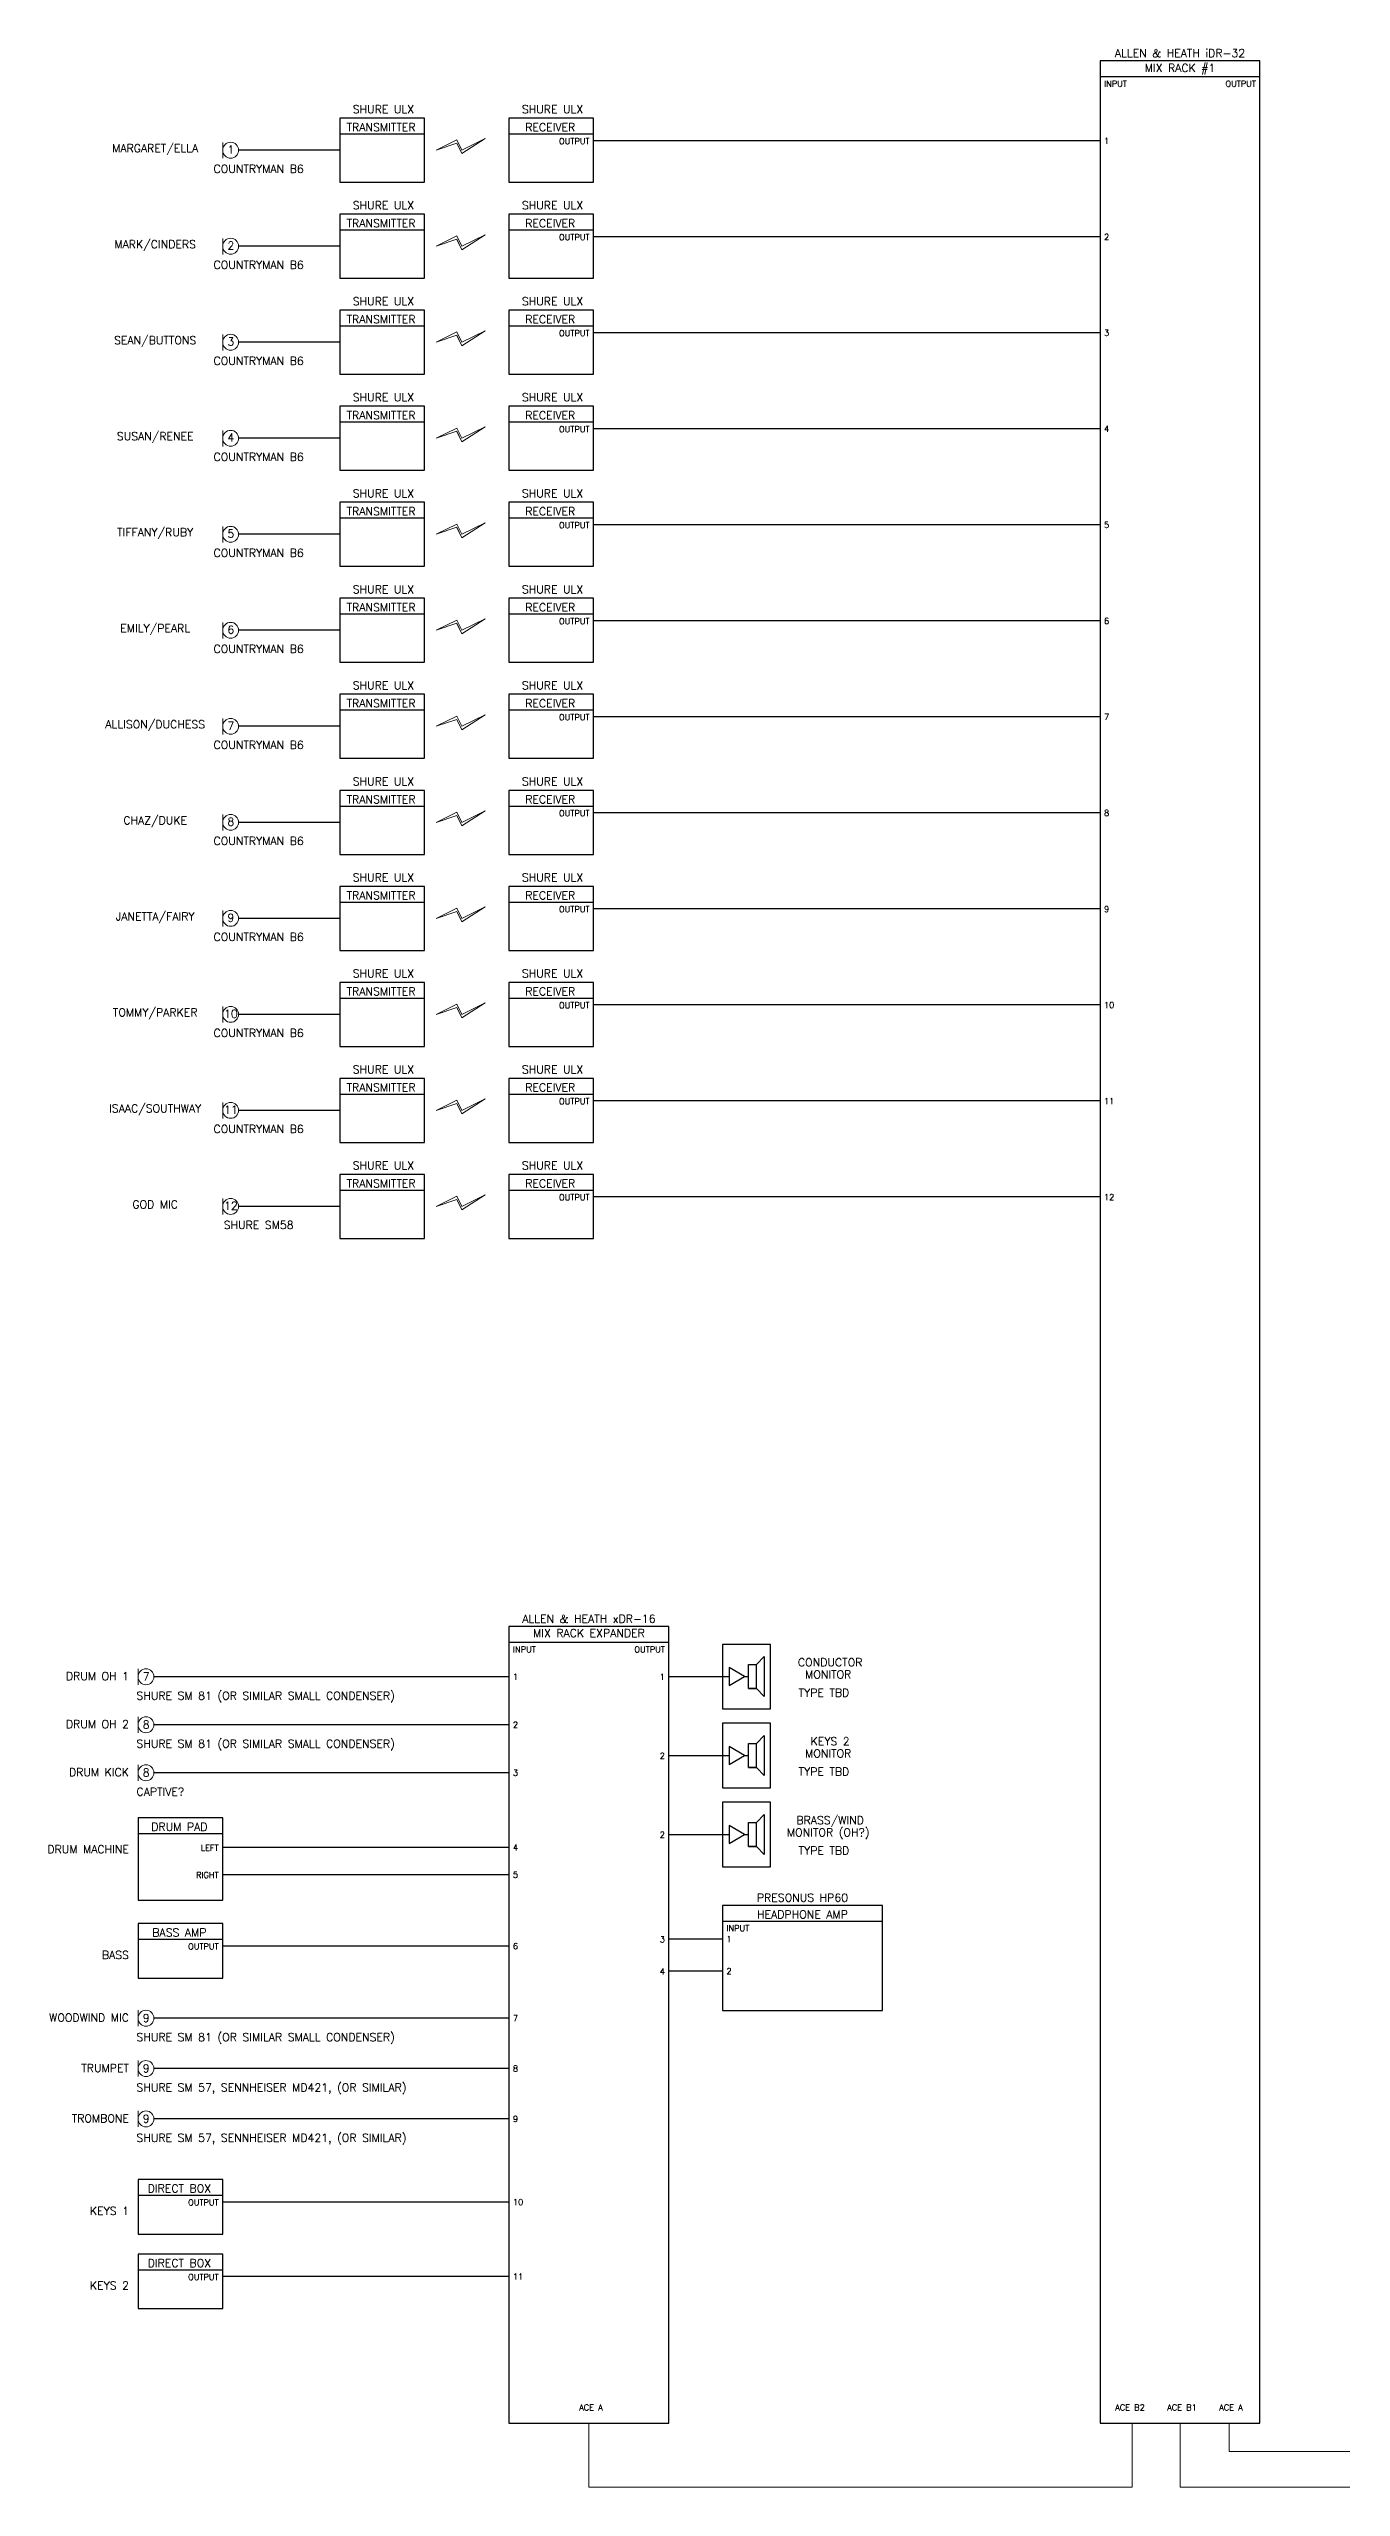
# Model space of a CAD drawing. Header units: inches. Extents: x 11.3 to 61.8, y -46.9 to -8.8.
# Drawn here: x 11.29 to 31.49, y -46.88 to -8.78 of the extents above; entities that cross this region are included whole.
import ezdxf
from ezdxf.enums import TextEntityAlignment as Align

# ---------------------------------------------------------------- set-up
doc = ezdxf.new("R2010")
doc.units = ezdxf.units.IN
doc.header["$MEASUREMENT"] = 0
for name, color, linetype in [('0-text', 2, 'Continuous'), ('AV-CONNECT', 6, 'Continuous'), ('AV-EQUIP', 3, 'Continuous'), ('AV-TXTLT', 121, 'Continuous')]:
    doc.layers.add(name, color=color, linetype=linetype)
doc.styles.add('romans', font='romans.shx')

# ---------------------------------------------------------------- blocks, each defined once
blk = doc.blocks.new('AV-ldspk-1')
at = {"layer": 'AV-EQUIP'}
blk.add_lwpolyline([(0, -0.1875), (0, 0.1875), (0.125, 0.1875), (0.25, 0.3125), (0.25, -0.3125), (0.125, -0.1875), (0, -0.1875), (0.125, -0.1875), (0.125, 0.1875)], dxfattribs=at)

msp = doc.modelspace()

# ---------------------------------------------------------------- linework, layer by layer
at = {"layer": 'AV-CONNECT'}
for p, q in [((27.71646, -10.22228), (19.80209, -10.22228)), ((15.83552, -10.3695), (14.25337, -10.3695)), ((27.71646, -11.72228), (19.80209, -11.72228)), ((15.83552, -11.8695), (14.25337, -11.8695)), ((27.71646, -13.22228), (19.80209, -13.22228)), ((15.83552, -13.3695), (14.25337, -13.3695)), ((27.71646, -14.72228), (19.80209, -14.72228)), ((15.83552, -14.8695), (14.25337, -14.8695)), ((15.83552, -16.3695), (14.25337, -16.3695)), ((27.71646, -16.22228), (19.80209, -16.22228)), ((15.83552, -17.8695), (14.25337, -17.8695)), ((27.71646, -17.72228), (19.80209, -17.72228)), ((15.83552, -19.3695), (14.25337, -19.3695)), ((27.71646, -19.22228), (19.80209, -19.22228)), ((15.83552, -20.8695), (14.25337, -20.8695)), ((27.71646, -20.72228), (19.80209, -20.72228)), ((15.83552, -22.3695), (14.25337, -22.3695)), ((27.71646, -22.22228), (19.80209, -22.22228)), ((15.83552, -23.8695), (14.25337, -23.8695)), ((27.71646, -23.72228), (19.80209, -23.72228)), ((15.83552, -25.3695), (14.25337, -25.3695)), ((27.71646, -25.22228), (19.80209, -25.22228)), ((15.83552, -26.8695), (14.25337, -26.8695)), ((27.71646, -26.72228), (19.80209, -26.72228)), ((18.47926, -34.21747), (12.93121, -34.21747)), ((20.97926, -34.21489), (21.91924, -34.21489)), ((22.16281, -34.21489), (22.2205, -34.21489)), ((18.47926, -34.96747), (12.93121, -34.96747)), ((18.47926, -35.71747), (12.93121, -35.71747)), ((20.97926, -35.44813), (21.91924, -35.44813)), ((22.16281, -35.44813), (22.2205, -35.44813)), ((18.47926, -36.88474), (14.00536, -36.88474)), ((20.97926, -36.68138), (21.91924, -36.68138)), ((22.16281, -36.68138), (22.2205, -36.68138)), ((18.47926, -37.30958), (14.00536, -37.30958)), ((18.47926, -38.42549), (14.00536, -38.42549)), ((21.8166, -38.3161), (20.97926, -38.3161)), ((21.8166, -38.8161), (20.97926, -38.8161)), ((18.47926, -39.55214), (12.93121, -39.55214)), ((18.47926, -40.33863), (12.93121, -40.33863)), ((18.47926, -41.12513), (12.93121, -41.12513)), ((18.47926, -42.42384), (14.00536, -42.42384)), ((18.47926, -43.58944), (14.00536, -43.58944))]:
    msp.add_line(p, q, dxfattribs=at)
at = {"layer": 'AV-CONNECT', "lineweight": 15}
for p, q in [((19.72926, -46.87904), (19.72926, -45.87904)), ((28.21646, -45.87904), (28.21646, -46.87904)), ((28.96646, -45.87904), (28.96646, -46.87904)), ((29.73332, -46.32133), (29.73332, -45.87904)), ((37.62042, -46.32133), (29.73332, -46.32133)), ((28.21646, -46.87904), (19.72926, -46.87904)), ((42.8707, -46.87904), (28.96646, -46.87904))]:
    msp.add_line(p, q, dxfattribs=at)
at = {"layer": 'AV-EQUIP'}
for p, q in [((30.21646, -8.97295), (27.71646, -8.97295)), ((27.71646, -8.97295), (27.71646, -45.87904)), ((30.21646, -45.87904), (30.21646, -8.97295)), ((20.97926, -33.43183), (18.47926, -33.43183)), ((18.47926, -33.43183), (18.47926, -45.87904)), ((20.97926, -45.87904), (20.97926, -33.43183)), ((24.3166, -37.78905), (21.8166, -37.78905)), ((21.8166, -37.78905), (21.8166, -39.43051)), ((24.3166, -39.43051), (24.3166, -37.78905)), ((21.8166, -39.43051), (24.3166, -39.43051)), ((18.47926, -45.87904), (20.97926, -45.87904)), ((27.71646, -45.87904), (30.21646, -45.87904))]:
    msp.add_line(p, q, dxfattribs=at)
at = {"layer": 'AV-EQUIP', "lineweight": 15}
for p, q in [((14.00604, -10.24775), (14.00604, -10.49595)), ((17.34296, -10.3695), (17.66399, -10.20905)), ((17.66292, -10.2604), (17.34296, -10.3695)), ((17.74418, -10.42298), (17.66292, -10.2604)), ((17.66399, -10.20905), (17.74418, -10.3695)), ((17.66399, -10.26253), (17.74418, -10.42298)), ((17.74418, -10.3695), (18.10594, -10.1887)), ((18.10594, -10.1887), (17.74418, -10.42298)), ((14.00604, -11.74775), (14.00604, -11.99595)), ((17.34296, -11.8695), (17.66399, -11.70905)), ((17.66292, -11.7604), (17.34296, -11.8695)), ((17.74418, -11.92298), (17.66292, -11.7604)), ((17.66399, -11.70905), (17.74418, -11.8695)), ((17.66399, -11.76253), (17.74418, -11.92298)), ((17.74418, -11.8695), (18.10594, -11.6887)), ((18.10594, -11.6887), (17.74418, -11.92298)), ((14.00604, -13.24775), (14.00604, -13.49595)), ((17.34296, -13.3695), (17.66399, -13.20905)), ((17.66292, -13.2604), (17.34296, -13.3695)), ((17.74418, -13.42298), (17.66292, -13.2604)), ((17.66399, -13.20905), (17.74418, -13.3695)), ((17.66399, -13.26253), (17.74418, -13.42298)), ((17.74418, -13.3695), (18.10594, -13.1887)), ((18.10594, -13.1887), (17.74418, -13.42298)), ((14.00604, -14.74775), (14.00604, -14.99595)), ((17.34296, -14.8695), (17.66399, -14.70905)), ((17.66292, -14.7604), (17.34296, -14.8695)), ((17.74418, -14.92298), (17.66292, -14.7604)), ((17.66399, -14.70905), (17.74418, -14.8695)), ((17.66399, -14.76253), (17.74418, -14.92298)), ((17.74418, -14.8695), (18.10594, -14.6887)), ((18.10594, -14.6887), (17.74418, -14.92298)), ((14.00604, -16.24775), (14.00604, -16.49595)), ((17.34296, -16.3695), (17.66399, -16.20905)), ((17.66292, -16.2604), (17.34296, -16.3695)), ((17.74418, -16.42298), (17.66292, -16.2604)), ((17.66399, -16.20905), (17.74418, -16.3695)), ((17.66399, -16.26253), (17.74418, -16.42298)), ((17.74418, -16.3695), (18.10594, -16.1887)), ((18.10594, -16.1887), (17.74418, -16.42298)), ((14.00604, -17.74775), (14.00604, -17.99595)), ((17.34296, -17.8695), (17.66399, -17.70905)), ((17.66292, -17.7604), (17.34296, -17.8695)), ((17.74418, -17.92298), (17.66292, -17.7604)), ((17.66399, -17.70905), (17.74418, -17.8695)), ((17.66399, -17.76253), (17.74418, -17.92298)), ((17.74418, -17.8695), (18.10594, -17.6887)), ((18.10594, -17.6887), (17.74418, -17.92298)), ((14.00604, -19.24775), (14.00604, -19.49595)), ((17.34296, -19.3695), (17.66399, -19.20905)), ((17.66292, -19.2604), (17.34296, -19.3695)), ((17.74418, -19.42298), (17.66292, -19.2604)), ((17.66399, -19.20905), (17.74418, -19.3695)), ((17.66399, -19.26253), (17.74418, -19.42298)), ((17.74418, -19.3695), (18.10594, -19.1887)), ((18.10594, -19.1887), (17.74418, -19.42298)), ((14.00604, -20.74775), (14.00604, -20.99595)), ((17.34296, -20.8695), (17.66399, -20.70905)), ((17.66292, -20.7604), (17.34296, -20.8695)), ((17.74418, -20.92298), (17.66292, -20.7604)), ((17.66399, -20.70905), (17.74418, -20.8695)), ((17.66399, -20.76253), (17.74418, -20.92298)), ((17.74418, -20.8695), (18.10594, -20.6887)), ((18.10594, -20.6887), (17.74418, -20.92298)), ((14.00604, -22.24775), (14.00604, -22.49595)), ((17.34296, -22.3695), (17.66399, -22.20905)), ((17.66292, -22.2604), (17.34296, -22.3695)), ((17.74418, -22.42298), (17.66292, -22.2604)), ((17.66399, -22.20905), (17.74418, -22.3695)), ((17.66399, -22.26253), (17.74418, -22.42298)), ((17.74418, -22.3695), (18.10594, -22.1887)), ((18.10594, -22.1887), (17.74418, -22.42298)), ((14.00604, -23.74775), (14.00604, -23.99595)), ((17.34296, -23.8695), (17.66399, -23.70905)), ((17.66292, -23.7604), (17.34296, -23.8695)), ((17.74418, -23.92298), (17.66292, -23.7604)), ((17.66399, -23.70905), (17.74418, -23.8695)), ((17.66399, -23.76253), (17.74418, -23.92298)), ((17.74418, -23.8695), (18.10594, -23.6887)), ((18.10594, -23.6887), (17.74418, -23.92298)), ((14.00604, -25.24775), (14.00604, -25.49595)), ((17.34296, -25.3695), (17.66399, -25.20905)), ((17.66292, -25.2604), (17.34296, -25.3695)), ((17.74418, -25.42298), (17.66292, -25.2604)), ((17.66399, -25.20905), (17.74418, -25.3695)), ((17.66399, -25.26253), (17.74418, -25.42298)), ((17.74418, -25.3695), (18.10594, -25.1887)), ((18.10594, -25.1887), (17.74418, -25.42298)), ((14.00604, -26.74775), (14.00604, -26.99595)), ((17.34296, -26.8695), (17.66399, -26.70905)), ((17.66292, -26.7604), (17.34296, -26.8695)), ((17.74418, -26.92298), (17.66292, -26.7604)), ((17.66399, -26.70905), (17.74418, -26.8695)), ((17.66399, -26.76253), (17.74418, -26.92298)), ((17.74418, -26.8695), (18.10594, -26.6887)), ((18.10594, -26.6887), (17.74418, -26.92298)), ((12.6832, -34.09337), (12.6832, -34.34158)), ((12.6832, -34.84337), (12.6832, -35.09158)), ((12.6832, -35.59337), (12.6832, -35.84158)), ((12.6832, -39.42803), (12.6832, -39.67624)), ((12.6832, -40.21453), (12.6832, -40.46274)), ((12.6832, -41.00103), (12.6832, -41.24924))]:
    msp.add_line(p, q, dxfattribs=at)
at = {"layer": 'AV-EQUIP'}
for points in [[(15.83552, -10.8695), (17.15835, -10.8695), (17.15835, -9.8695), (15.83552, -9.8695)], [(18.47926, -10.8695), (19.80209, -10.8695), (19.80209, -9.8695), (18.47926, -9.8695)], [(15.83552, -12.3695), (17.15835, -12.3695), (17.15835, -11.3695), (15.83552, -11.3695)], [(18.47926, -12.3695), (19.80209, -12.3695), (19.80209, -11.3695), (18.47926, -11.3695)], [(15.83552, -13.8695), (17.15835, -13.8695), (17.15835, -12.8695), (15.83552, -12.8695)], [(18.47926, -13.8695), (19.80209, -13.8695), (19.80209, -12.8695), (18.47926, -12.8695)], [(15.83552, -15.3695), (17.15835, -15.3695), (17.15835, -14.3695), (15.83552, -14.3695)], [(18.47926, -15.3695), (19.80209, -15.3695), (19.80209, -14.3695), (18.47926, -14.3695)], [(15.83552, -16.8695), (17.15835, -16.8695), (17.15835, -15.8695), (15.83552, -15.8695)], [(18.47926, -16.8695), (19.80209, -16.8695), (19.80209, -15.8695), (18.47926, -15.8695)], [(15.83552, -18.3695), (17.15835, -18.3695), (17.15835, -17.3695), (15.83552, -17.3695)], [(18.47926, -18.3695), (19.80209, -18.3695), (19.80209, -17.3695), (18.47926, -17.3695)], [(15.83552, -19.8695), (17.15835, -19.8695), (17.15835, -18.8695), (15.83552, -18.8695)], [(18.47926, -19.8695), (19.80209, -19.8695), (19.80209, -18.8695), (18.47926, -18.8695)], [(15.83552, -21.3695), (17.15835, -21.3695), (17.15835, -20.3695), (15.83552, -20.3695)], [(18.47926, -21.3695), (19.80209, -21.3695), (19.80209, -20.3695), (18.47926, -20.3695)], [(15.83552, -22.8695), (17.15835, -22.8695), (17.15835, -21.8695), (15.83552, -21.8695)], [(18.47926, -22.8695), (19.80209, -22.8695), (19.80209, -21.8695), (18.47926, -21.8695)], [(15.83552, -24.3695), (17.15835, -24.3695), (17.15835, -23.3695), (15.83552, -23.3695)], [(18.47926, -24.3695), (19.80209, -24.3695), (19.80209, -23.3695), (18.47926, -23.3695)], [(15.83552, -25.8695), (17.15835, -25.8695), (17.15835, -24.8695), (15.83552, -24.8695)], [(18.47926, -25.8695), (19.80209, -25.8695), (19.80209, -24.8695), (18.47926, -24.8695)], [(15.83552, -27.3695), (17.15835, -27.3695), (17.15835, -26.3695), (15.83552, -26.3695)], [(18.47926, -27.3695), (19.80209, -27.3695), (19.80209, -26.3695), (18.47926, -26.3695)], [(21.8166, -34.71848), (22.5666, -34.71848), (22.5666, -33.7113), (21.8166, -33.7113)], [(21.91924, -34.07426), (21.91924, -34.35551), (22.16281, -34.21489)], [(21.8166, -35.95172), (22.5666, -35.95172), (22.5666, -34.94454), (21.8166, -34.94454)], [(21.91924, -35.30751), (21.91924, -35.58876), (22.16281, -35.44813)], [(21.8166, -37.18497), (22.5666, -37.18497), (22.5666, -36.17779), (21.8166, -36.17779)], [(12.6832, -37.70804), (14.00604, -37.70804), (14.00604, -36.42114), (12.6832, -36.42114)], [(21.91924, -36.54076), (21.91924, -36.82201), (22.16281, -36.68138)], [(12.6832, -38.92549), (14.00604, -38.92549), (14.00604, -38.07271), (12.6832, -38.07271)], [(12.6832, -42.92384), (14.00604, -42.92384), (14.00604, -42.07106), (12.6832, -42.07106)], [(12.6832, -44.08944), (14.00604, -44.08944), (14.00604, -43.23665), (12.6832, -43.23665)]]:
    msp.add_lwpolyline(points, close=True, dxfattribs=at)
at = {"layer": 'AV-EQUIP', "lineweight": 15}
for centre in [(14.13004, -10.3695), (14.13004, -11.8695), (14.13004, -13.3695), (14.13004, -14.8695), (14.13004, -16.3695), (14.13004, -17.8695), (14.13004, -19.3695), (14.13004, -20.8695), (14.13004, -22.3695), (14.13004, -23.8695), (14.13004, -25.3695), (14.13004, -26.8695), (12.80721, -34.21747), (12.80721, -34.96747), (12.80721, -35.71747), (12.80721, -39.55214), (12.80721, -40.33863), (12.80721, -41.12513)]:
    msp.add_circle(centre, 0.12401, dxfattribs=at)
at = {"layer": 'AV-TXTLT'}
for p, q in [((30.21646, -9.22295), (27.71646, -9.22295)), ((17.15835, -10.1195), (15.83552, -10.1195)), ((19.80209, -10.1195), (18.47926, -10.1195)), ((17.15835, -11.6195), (15.83552, -11.6195)), ((19.80209, -11.6195), (18.47926, -11.6195)), ((17.15835, -13.1195), (15.83552, -13.1195)), ((19.80209, -13.1195), (18.47926, -13.1195)), ((17.15835, -14.6195), (15.83552, -14.6195)), ((19.80209, -14.6195), (18.47926, -14.6195)), ((17.15835, -16.1195), (15.83552, -16.1195)), ((19.80209, -16.1195), (18.47926, -16.1195)), ((17.15835, -17.6195), (15.83552, -17.6195)), ((19.80209, -17.6195), (18.47926, -17.6195)), ((17.15835, -19.1195), (15.83552, -19.1195)), ((19.80209, -19.1195), (18.47926, -19.1195)), ((17.15835, -20.6195), (15.83552, -20.6195)), ((19.80209, -20.6195), (18.47926, -20.6195)), ((17.15835, -22.1195), (15.83552, -22.1195)), ((19.80209, -22.1195), (18.47926, -22.1195)), ((17.15835, -23.6195), (15.83552, -23.6195)), ((19.80209, -23.6195), (18.47926, -23.6195)), ((17.15835, -25.1195), (15.83552, -25.1195)), ((19.80209, -25.1195), (18.47926, -25.1195)), ((17.15835, -26.6195), (15.83552, -26.6195)), ((19.80209, -26.6195), (18.47926, -26.6195)), ((20.97926, -33.68183), (18.47926, -33.68183)), ((14.00604, -36.67114), (12.6832, -36.67114)), ((24.3166, -38.03905), (21.8166, -38.03905)), ((14.00604, -38.32271), (12.6832, -38.32271)), ((14.00604, -42.32106), (12.6832, -42.32106)), ((14.00604, -43.48665), (12.6832, -43.48665))]:
    msp.add_line(p, q, dxfattribs=at)

# ---------------------------------------------------------------- block references
for p in [(22.2205, -34.21489), (22.2205, -35.44813), (22.2205, -36.68138)]:
    msp.add_blockref('AV-ldspk-1', p)

# ---------------------------------------------------------------- texts
at = {"layer": '0-text', "style": 'romans'}
for s, p in [('ALLEN & HEATH iDR-32', (28.96646, -8.95288)), ('SHURE ULX', (16.51721, -9.8296)), ('SHURE ULX', (19.16095, -9.8296)), ('MARGARET/ELLA', (12.95096, -10.43816)), ('COUNTRYMAN B6', (14.56746, -10.75984)), ('SHURE ULX', (16.51721, -11.3296)), ('SHURE ULX', (19.16095, -11.3296)), ('MARK/CINDERS', (12.95096, -11.93816)), ('COUNTRYMAN B6', (14.56746, -12.25984)), ('SHURE ULX', (16.51721, -12.8296)), ('SHURE ULX', (19.16095, -12.8296)), ('SEAN/BUTTONS', (12.95096, -13.43816)), ('COUNTRYMAN B6', (14.56746, -13.75984)), ('SHURE ULX', (16.51721, -14.3296)), ('SHURE ULX', (19.16095, -14.3296)), ('SUSAN/RENEE', (12.95096, -14.93816)), ('COUNTRYMAN B6', (14.56746, -15.25984)), ('SHURE ULX', (16.51721, -15.8296)), ('SHURE ULX', (19.16095, -15.8296)), ('TIFFANY/RUBY', (12.95096, -16.43816)), ('COUNTRYMAN B6', (14.56746, -16.75984)), ('SHURE ULX', (16.51721, -17.3296)), ('SHURE ULX', (19.16095, -17.3296)), ('EMILY/PEARL', (12.95096, -17.93816)), ('COUNTRYMAN B6', (14.56746, -18.25984)), ('SHURE ULX', (16.51721, -18.8296)), ('SHURE ULX', (19.16095, -18.8296)), ('ALLISON/DUCHESS', (12.95096, -19.43816)), ('COUNTRYMAN B6', (14.56746, -19.75984)), ('SHURE ULX', (16.51721, -20.3296)), ('SHURE ULX', (19.16095, -20.3296)), ('CHAZ/DUKE', (12.95096, -20.93816)), ('COUNTRYMAN B6', (14.56746, -21.25984)), ('SHURE ULX', (16.51721, -21.8296)), ('SHURE ULX', (19.16095, -21.8296)), ('JANETTA/FAIRY', (12.95096, -22.43816)), ('COUNTRYMAN B6', (14.56746, -22.75984)), ('SHURE ULX', (16.51721, -23.3296)), ('SHURE ULX', (19.16095, -23.3296)), ('TOMMY/PARKER', (12.95096, -23.93816)), ('COUNTRYMAN B6', (14.56746, -24.25984)), ('SHURE ULX', (16.51721, -24.8296)), ('SHURE ULX', (19.16095, -24.8296)), ('ISAAC/SOUTHWAY', (12.95096, -25.43816)), ('COUNTRYMAN B6', (14.56746, -25.75984)), ('SHURE ULX', (16.51721, -26.3296)), ('SHURE ULX', (19.16095, -26.3296)), ('GOD MIC', (12.95096, -26.93816)), ('SHURE SM58', (14.56746, -27.25984)), ('ALLEN & HEATH xDR-16', (19.72926, -33.41176)), ('CONDUCTOR', (23.49922, -34.09206)), ('MONITOR', (23.46877, -34.28224)), ('TYPE TBD', (23.40168, -34.56671)), ('MONITOR', (23.46877, -35.51549)), ('KEYS 2', (23.49922, -35.3253)), ('TYPE TBD', (23.40168, -35.79995)), ('MONITOR (OH?)', (23.46877, -36.74874)), ('BRASS/WIND', (23.49922, -36.55855)), ('TYPE TBD', (23.40168, -37.0332)), ('PRESONUS HP60', (23.0666, -37.76898))]:
    msp.add_text(s, height=0.125, dxfattribs=at).set_placement(p, align=Align.BOTTOM_CENTER)
for s, p in [('DRUM OH 1', (12.54116, -34.30851)), ('DRUM OH 2', (12.54116, -35.05851)), ('DRUM KICK', (12.54116, -35.80851)), ('DRUM MACHINE', (12.54116, -37.01218)), ('BASS', (12.54116, -38.66375)), ('WOODWIND MIC', (12.54116, -39.64318)), ('TRUMPET', (12.54116, -40.42967)), ('TROMBONE', (12.54116, -41.21617)), ('KEYS 1', (12.54116, -42.6621)), ('KEYS 2', (12.54116, -43.82769))]:
    msp.add_text(s, height=0.125, dxfattribs=at).set_placement(p, align=Align.BOTTOM_RIGHT)
for s, p in [('SHURE SM 81 (OR SIMILAR SMALL CONDENSER)', (12.65842, -34.61305)), ('SHURE SM 81 (OR SIMILAR SMALL CONDENSER)', (12.65842, -35.36305)), ('CAPTIVE?', (12.65842, -36.11305)), ('SHURE SM 81 (OR SIMILAR SMALL CONDENSER)', (12.65842, -39.94772)), ('SHURE SM 57, SENNHEISER MD421, (OR SIMILAR)', (12.65842, -40.73421)), ('SHURE SM 57, SENNHEISER MD421, (OR SIMILAR)', (12.65842, -41.52071))]:
    msp.add_text(s, height=0.125, dxfattribs=at).set_placement(p, align=Align.BOTTOM_LEFT)
at = {"layer": 'AV-TXTLT', "style": 'romans'}
for p in [(27.77896, -9.33107), (18.54176, -33.78995), (21.8791, -38.14717)]:
    msp.add_text('INPUT', height=0.09375, dxfattribs=at).set_placement(p, align=Align.MIDDLE_LEFT)
for s, p in [('OUTPUT', (30.15396, -9.33107)), ('OUTPUT', (19.73959, -10.22762)), ('OUTPUT', (19.73959, -11.72762)), ('OUTPUT', (19.73959, -13.22762)), ('OUTPUT', (19.73959, -14.72762)), ('OUTPUT', (19.73959, -16.22762)), ('OUTPUT', (19.73959, -17.72762)), ('OUTPUT', (19.73959, -19.22762)), ('OUTPUT', (19.73959, -20.72762)), ('OUTPUT', (19.73959, -22.22762)), ('OUTPUT', (19.73959, -23.72762)), ('OUTPUT', (19.73959, -25.22762)), ('OUTPUT', (19.73959, -26.72762)), ('OUTPUT', (20.91676, -33.78995)), ('LEFT', (13.94354, -36.89008)), ('RIGHT', (13.94354, -37.31492)), ('OUTPUT', (13.94354, -38.43083)), ('OUTPUT', (13.94354, -42.42918)), ('OUTPUT', (13.94354, -43.59478))]:
    msp.add_text(s, height=0.09375, dxfattribs=at).set_placement(p, align=Align.MIDDLE_RIGHT)
for s, p in [('ACE A', (19.76034, -45.67962)), ('ACE B2', (28.18538, -45.67962)), ('ACE B1', (28.99754, -45.67962)), ('ACE A', (29.7644, -45.67962))]:
    msp.add_text(s, height=0.09375, dxfattribs=at).set_placement(p, align=Align.CENTER)
for s, insert, char_height, width, attachment_point in [('MIX RACK #1', (28.96646, -9.02133), 0.125, 2.2738, 2), ('TRANSMITTER', (16.48123, -9.94762), 0.125, 2.2738, 2), ('RECEIVER', (19.12497, -9.94762), 0.125, 2.2738, 2), ('1', (27.77896, -10.22342), 0.09375, 1.143, 4), ('1', (14.13412, -10.29706), 0.125, 0.7624324, 2), ('2', (14.13412, -11.79706), 0.125, 0.7624324, 2), ('TRANSMITTER', (16.48123, -11.44762), 0.125, 2.2738, 2), ('RECEIVER', (19.12497, -11.44762), 0.125, 2.2738, 2), ('2', (27.77896, -11.72342), 0.09375, 1.143, 4), ('TRANSMITTER', (16.48123, -12.94762), 0.125, 2.2738, 2), ('RECEIVER', (19.12497, -12.94762), 0.125, 2.2738, 2), ('3', (14.13412, -13.29706), 0.125, 0.7624324, 2), ('3', (27.77896, -13.22342), 0.09375, 1.143, 4), ('TRANSMITTER', (16.48123, -14.44762), 0.125, 2.2738, 2), ('RECEIVER', (19.12497, -14.44762), 0.125, 2.2738, 2), ('4', (14.13412, -14.79706), 0.125, 0.7624324, 2), ('4', (27.77896, -14.72342), 0.09375, 1.143, 4), ('TRANSMITTER', (16.48123, -15.94762), 0.125, 2.2738, 2), ('RECEIVER', (19.12497, -15.94762), 0.125, 2.2738, 2), ('5', (14.13412, -16.29706), 0.125, 0.7624324, 2), ('5', (27.77896, -16.22342), 0.09375, 1.143, 4), ('TRANSMITTER', (16.48123, -17.44762), 0.125, 2.2738, 2), ('RECEIVER', (19.12497, -17.44762), 0.125, 2.2738, 2), ('6', (14.13412, -17.79706), 0.125, 0.7624324, 2), ('6', (27.77896, -17.72342), 0.09375, 1.143, 4), ('TRANSMITTER', (16.48123, -18.94762), 0.125, 2.2738, 2), ('RECEIVER', (19.12497, -18.94762), 0.125, 2.2738, 2), ('7', (14.13412, -19.29706), 0.125, 0.7624324, 2), ('7', (27.77896, -19.22342), 0.09375, 1.143, 4), ('TRANSMITTER', (16.48123, -20.44762), 0.125, 2.2738, 2), ('RECEIVER', (19.12497, -20.44762), 0.125, 2.2738, 2), ('8', (14.13412, -20.79706), 0.125, 0.7624324, 2), ('8', (27.77896, -20.72342), 0.09375, 1.143, 4), ('TRANSMITTER', (16.48123, -21.94762), 0.125, 2.2738, 2), ('RECEIVER', (19.12497, -21.94762), 0.125, 2.2738, 2), ('9', (14.13412, -22.29706), 0.125, 0.7624324, 2), ('9', (27.77896, -22.22342), 0.09375, 1.143, 4), ('TRANSMITTER', (16.48123, -23.44762), 0.125, 2.2738, 2), ('RECEIVER', (19.12497, -23.44762), 0.125, 2.2738, 2), ('10', (14.13412, -23.79706), 0.125, 0.7624324, 2), ('10', (27.77896, -23.72342), 0.09375, 1.143, 4), ('TRANSMITTER', (16.48123, -24.94762), 0.125, 2.2738, 2), ('RECEIVER', (19.12497, -24.94762), 0.125, 2.2738, 2), ('11', (14.13412, -25.29706), 0.125, 0.7624324, 2), ('11', (27.77896, -25.22342), 0.09375, 1.143, 4), ('TRANSMITTER', (16.48123, -26.44762), 0.125, 2.2738, 2), ('RECEIVER', (19.12497, -26.44762), 0.125, 2.2738, 2), ('12', (14.13412, -26.79706), 0.125, 0.7624324, 2), ('12', (27.77896, -26.72342), 0.09375, 1.143, 4), ('MIX RACK EXPANDER', (19.72926, -33.4726), 0.125, 2.2738, 2), ('7', (12.81129, -34.1517), 0.125, 0.7624324, 2), ('1', (18.54176, -34.21747), 0.09375, 1.143, 4), ('1', (20.91676, -34.21852), 0.09375, 1.125, 6), ('8', (12.81129, -34.9017), 0.125, 0.7624324, 2), ('2', (18.54176, -34.96747), 0.09375, 1.143, 4), ('2', (20.91676, -35.45176), 0.09375, 1.125, 6), ('8', (12.81129, -35.6517), 0.125, 0.7624324, 2), ('3', (18.54176, -35.71747), 0.09375, 1.143, 4), ('DRUM PAD', (13.32891, -36.49926), 0.125, 2.2738, 2), ('4', (18.54176, -36.88474), 0.09375, 1.143, 4), ('2', (20.91676, -36.68501), 0.09375, 1.125, 6), ('5', (18.54176, -37.30958), 0.09375, 1.143, 4), ('HEADPHONE AMP', (23.0666, -37.86718), 0.125, 2.2738, 2), ('BASS AMP', (13.32891, -38.15083), 0.125, 2.2738, 2), ('6', (18.54176, -38.42549), 0.09375, 1.143, 4), ('3', (20.91676, -38.31973), 0.09375, 1.125, 6), ('1', (21.8791, -38.3161), 0.09375, 1.143, 4), ('4', (20.91676, -38.81973), 0.09375, 1.125, 6), ('2', (21.8791, -38.8161), 0.09375, 1.143, 4), ('9', (12.81129, -39.48637), 0.125, 0.7624324, 2), ('7', (18.54176, -39.55214), 0.09375, 1.143, 4), ('9', (12.81129, -40.27287), 0.125, 0.7624324, 2), ('8', (18.54176, -40.33863), 0.09375, 1.143, 4), ('9', (12.81129, -41.05936), 0.125, 0.7624324, 2), ('9', (18.54176, -41.12513), 0.09375, 1.143, 4), ('DIRECT BOX', (13.32891, -42.14918), 0.125, 2.2738, 2), ('10', (18.54176, -42.42384), 0.09375, 1.143, 4), ('DIRECT BOX', (13.32891, -43.31478), 0.125, 2.2738, 2), ('11', (18.54176, -43.58944), 0.09375, 1.143, 4)]:
    msp.add_mtext(s, dxfattribs=dict(at, insert=insert, char_height=char_height, width=width, attachment_point=attachment_point))

doc.saveas('drawing.dxf')
